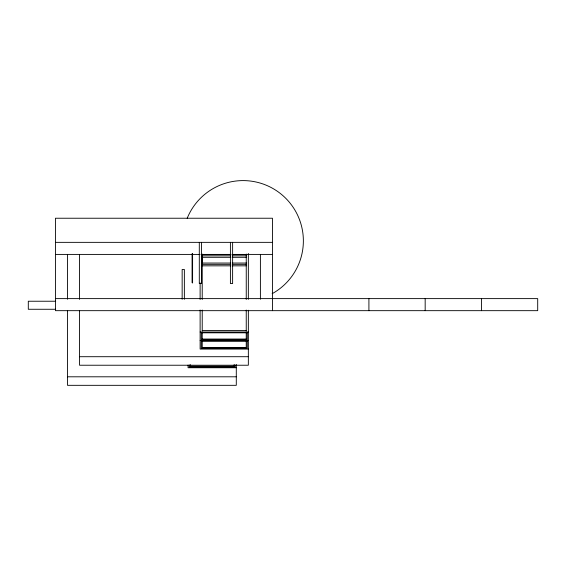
<?xml version="1.0" encoding="UTF-8"?>
<svg xmlns="http://www.w3.org/2000/svg" width="566" height="566" viewBox="0 0 566 566"><rect width="100%" height="100%" fill="white"/><g stroke="black" fill="none" stroke-linecap="round" stroke-linejoin="round"><path stroke-width="0.85" d="M55.447 242.354L272.458 242.354M55.447 254.41L199.741 254.41M201.008 254.41L230.999 254.41M232.442 254.41L272.458 254.41M201.963 254.516L230.786 254.516M232.534 254.516L246.507 254.516M201.878 255.818L230.815 255.818M232.562 255.818L246.592 255.818M202.225 257.304L230.397 257.304M232.159 257.311L246.245 257.304M230.786 263.041L201.963 263.041L201.963 257.12M232.534 263.041L246.507 263.041M201.878 264.343L230.815 264.343M232.562 264.343L246.592 264.343M202.232 265.836L230.397 265.836M232.159 265.836L246.238 265.836M55.447 298.615L537.7 298.615L537.7 310.67L55.447 310.67L55.447 218.235L272.458 218.235L272.458 310.67M55.68 301.232L28.3 301.232L28.3 309.269L55.68 309.269M202.225 330.523L246.245 330.523M200.123 332.009L248.347 332.009M202.225 339.048L246.245 339.048M200.123 340.534L248.347 340.534M248.347 349.059L200.123 349.059L200.123 310.026M79.558 356.707L248.347 356.707M236.291 367.737L188.068 367.737L188.068 365.091M67.503 376.8L236.291 376.8M481.44 298.615L481.44 310.67M425.172 298.615L425.172 310.67M368.912 298.615L368.912 310.67M260.402 254.41L260.402 299.244M248.347 253.469L248.347 299.357M248.347 310.232L248.347 365.233L79.558 365.233L79.558 310.557M246.245 254.056L246.245 299.499M246.238 310.041L246.245 331.138M246.238 332.624L246.238 339.657M246.238 341.411L246.238 347.566L202.232 347.566L202.232 341.411M236.291 364.454L236.291 385.326L67.503 385.326L67.503 310.366M235.159 365.212L235.159 366.938L189.2 366.938L189.2 365.212M234.183 364.49L234.183 366.244L190.176 366.244L190.176 364.49M232.619 242.354L232.619 283.545L230.404 283.545L230.404 242.354M202.225 254.056L202.225 299.499M202.232 310.041L202.225 331.138M202.232 332.624L202.232 339.657M201.51 242.354L201.51 283.545L199.303 283.545L199.303 242.354M200.123 282.88L200.123 299.52M192.589 253.434L192.589 283.042M192.086 253.745L192.086 282.667M184.367 299.28L184.367 269.48L182.153 269.48L182.153 299.28M79.558 254.41L79.558 299.386M67.503 254.41L67.503 299.244M187.19 218.306A60.279 60.279 0 0 1 283.099 195.794A60.279 60.279 0 0 1 272.14 293.697M247.215 332.808L201.255 332.808L201.255 339.734L247.215 339.734L247.215 332.808M247.215 341.333L201.255 341.333L201.255 348.26L247.215 348.26L247.215 341.333"/></g></svg>
